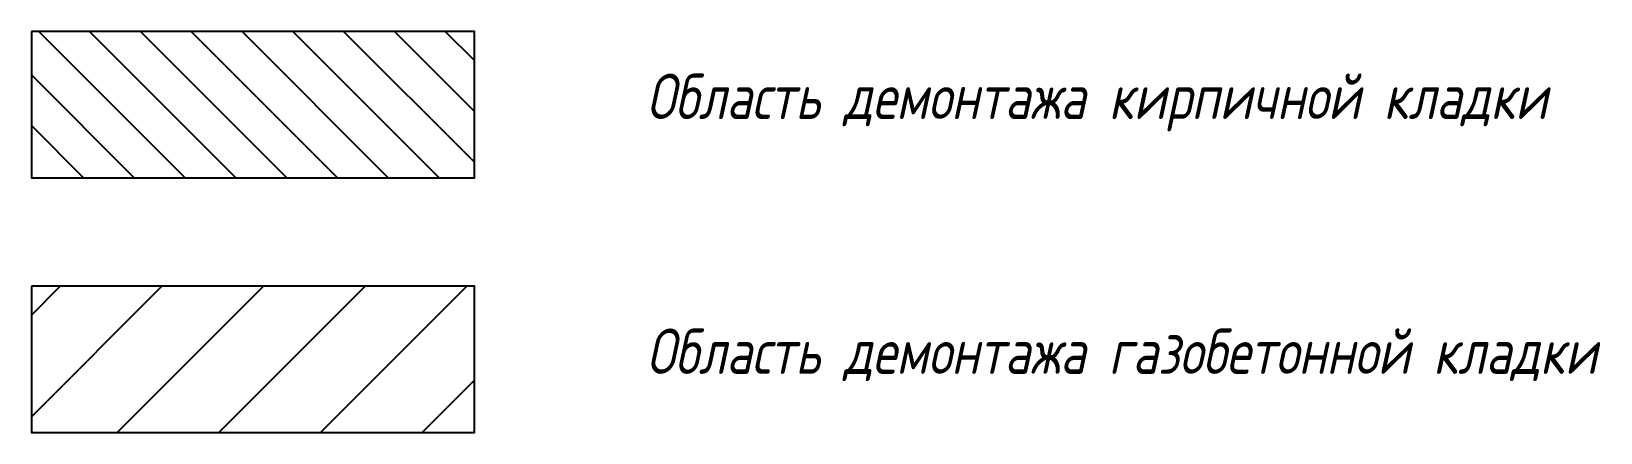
# Model space of a CAD drawing. Header units: millimetres. Extents: x 4105 to 44003, y -46323 to 47858.
# Drawn here: x 39192 to 42658, y 45668 to 46554 of the extents above; entities that cross this region are included whole.
import ezdxf

# ---------------------------------------------------------------- set-up
doc = ezdxf.new("R2010")
doc.units = ezdxf.units.MM
doc.styles.add('ГОСТ-ISOCPEUR', font='isocpeui.ttf', dxfattribs={"width": 0.8})

msp = doc.modelspace()

# ---------------------------------------------------------------- hatches: boundary and pattern name
h = msp.add_hatch()
h.set_pattern_fill('ANSI31', color=1, scale=25, angle=90, style=0)
h.paths.add_polyline_path([(39191.671, 46553.541), (39191.671, 46230.317), (40170.579, 46230.317), (40170.579, 46553.541)])
h = msp.add_hatch()
h.set_pattern_fill('ANSI31', color=5, scale=50, style=0)
h.paths.add_polyline_path([(39191.671, 45990.784), (39191.671, 45667.56), (40170.579, 45667.56), (40170.579, 45990.784)])

# ---------------------------------------------------------------- linework, layer by layer
at = {"color": 1}
msp.add_lwpolyline([(39191.671, 46553.541), (39191.671, 46230.317), (40170.579, 46230.317), (40170.579, 46553.541)], close=True, dxfattribs=at)
at = {"color": 5}
msp.add_lwpolyline([(39191.671, 45990.784), (39191.671, 45667.56), (40170.579, 45667.56), (40170.579, 45990.784)], close=True, dxfattribs=at)

# ---------------------------------------------------------------- texts
at = {"style": 'ГОСТ-ISOCPEUR', "width": 0.8}
for s, p in [('Область демонтажа кирпичной кладки', (40550.585, 46359.965)), ('Область демонтажа газобетонной кладки', (40550.585, 45797.208))]:
    msp.add_text(s, height=100, dxfattribs=at).set_placement(p)

doc.saveas('drawing.dxf')
